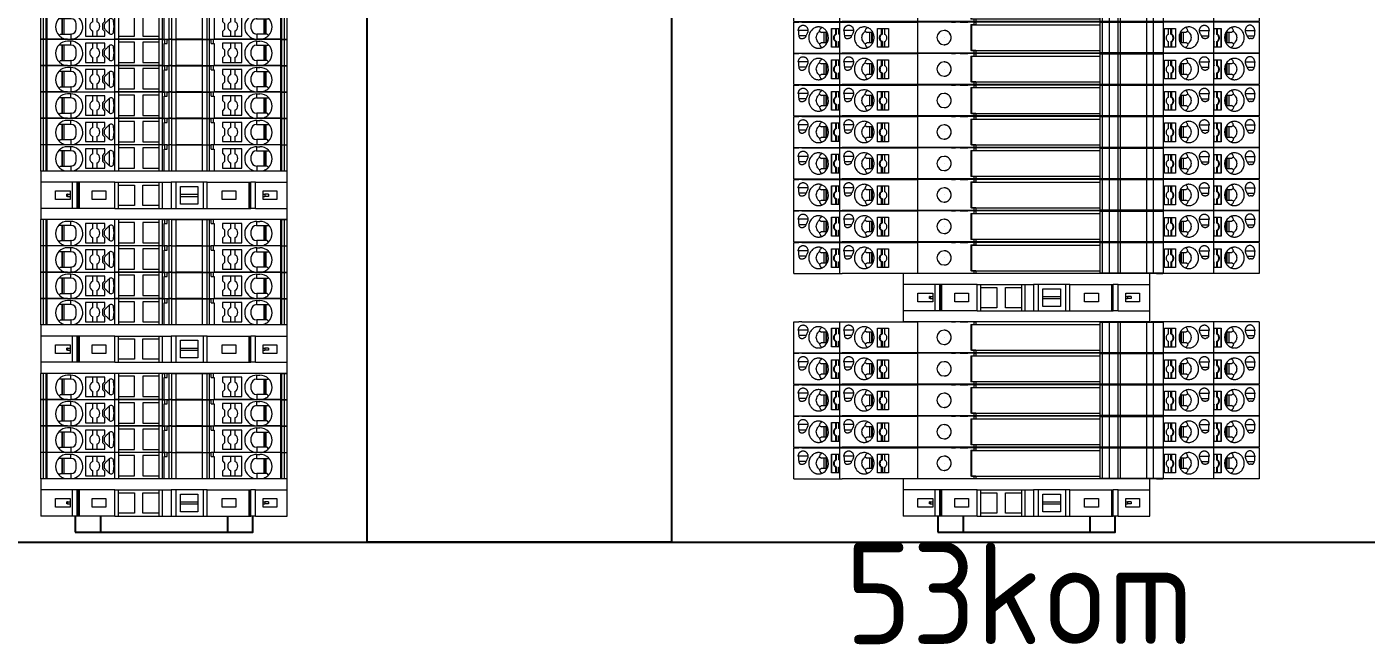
# Model space of a CAD drawing. Header units: millimetres. Extents: x 42356 to 50646, y 31507 to 39566.
# Drawn here: x 47680.5 to 47944.5, y 32198.9 to 32320.5 of the extents above; entities that cross this region are included whole.
import ezdxf
from ezdxf.enums import TextEntityAlignment as Align

# ---------------------------------------------------------------- set-up
doc = ezdxf.new("R2010")
doc.units = ezdxf.units.MM
doc.set_wipeout_variables(frame=1)
doc.layers.add('! NO PLOT !', color=7, linetype='Continuous', true_color=0xff75dd, plot=False)
doc.layers.add('000-PI-Oprema', color=30, linetype='Continuous', lineweight=5)
doc.layers.add('SI-ORMAR-Oprema', color=30, linetype='Continuous', lineweight=5)
doc.layers.add('002-PI-Kabelska kanalica', color=150, linetype='Continuous')
doc.layers.add('004-PI-DIN Šina', color=3, linetype='Continuous')
doc.styles.add('PI0', font='isocpeur.ttf', dxfattribs={"width": 0.9})

# ---------------------------------------------------------------- blocks, each defined once
blk = doc.blocks.new('*U104')
at = {"layer": '002-PI-Kabelska kanalica'}
blk.add_line((-20, -100), (-20, 606), dxfattribs=at)
blk = doc.blocks.new('*U134')
at = {"layer": '004-PI-DIN Šina'}
blk.add_lwpolyline([(650, -17.5), (650, 17.5), (0, 17.5), (0, -17.5)], close=True, dxfattribs=at)
for points in [[(0, 12.5), (650, 12.5)], [(0, -12.5), (650, -12.5)]]:
    blk.add_lwpolyline(points, dxfattribs=at)
blk = doc.blocks.new('*U133')
at = {"layer": '002-PI-Kabelska kanalica'}
for p, q in [((-20, 552), (40, 552)), ((-20, -100), (-20, 552)), ((40, -100), (40, 552))]:
    blk.add_line(p, q, dxfattribs=at)
blk = doc.blocks.new('*U105')
blk.add_wipeout([(-24.3, 2.2), (24.3, 2.2), (24.3, -7.35), (-24.3, -7.35)])
at = {"layer": 'SI-ORMAR-Oprema'}
for p, q in [((-24.3, 2.2), (-24.3, -7.35)), ((24.3, 2.2), (-24.3, 2.2)), ((-18.03, 0), (-24.3, 0)), ((24.3, -7.35), (24.3, 2.2)), ((-21.4, -3.42), (-21.4, -1.72)), ((-21.4, -1.72), (-18.5, -1.72)), ((-19.01, -2.38), (-19.15, -2.38)), ((-19.15, -2.78), (-19.15, -2.38)), ((-19.01, -2.38), (-19.01, -2.78)), ((-19.01, -2.38), (-18.5, -2.38)), ((-18.5, -1.72), (-18.5, -2.38)), ((-18.5, -2.38), (-18.5, -2.78)), ((-18.03, -5.15), (-18.03, 0)), ((-17.1, 0), (-18.03, 0)), ((-17.1, -5.15), (-17.1, 0)), ((-17, 0), (-17.1, 0)), ((-17, 0), (-17, -5.15)), ((-16.74, 0), (-17, 0)), ((-16.74, 0), (-16.74, -5.15)), ((-9.72, 0), (-16.74, 0)), ((-14.15, -1.72), (-11.45, -1.72)), ((-14.15, -3.42), (-14.15, -1.72)), ((-11.45, -1.72), (-11.45, -3.42)), ((-9.72, 0), (-9, 0)), ((-9.72, -5.15), (-9.72, 0)), ((-9, -0.57), (-9, 0)), ((-9, 0), (-1, 0)), ((-9, -4.57), (-9, -0.57)), ((-9, -0.57), (-5.85, -0.57)), ((-5.85, -0.57), (-5.85, -4.57)), ((-4.15, -0.57), (-1, -0.57)), ((-4.15, -4.57), (-4.15, -0.57)), ((-1, 0), (-1, -0.57)), ((-1, 0), (-0.28, 0)), ((-1, -0.57), (-1, -4.57)), ((-0.28, 0), (1.39, 0)), ((-0.28, -5.15), (-0.28, 0)), ((2.32, 0), (1.39, 0)), ((1.39, 0), (1.39, -5.15)), ((7.69, 0), (2.32, 0)), ((2.32, 0), (2.32, -5.15)), ((3.22, -0.82), (6.67, -0.82)), ((3.22, -2.38), (3.22, -0.82)), ((3.22, -2.38), (6.67, -2.38)), ((3.22, -2.78), (3.22, -2.38)), ((6.67, -0.82), (6.67, -2.38)), ((6.67, -2.38), (6.67, -2.78)), ((7.69, 0), (7.69, -5.15)), ((8.51, 0), (7.69, 0)), ((8.51, -5.15), (8.51, 0)), ((8.51, 0), (16.74, 0)), ((11.45, -1.72), (14.15, -1.72)), ((11.45, -3.42), (11.45, -1.72)), ((14.15, -1.72), (14.15, -3.42)), ((16.74, 0), (16.74, -5.15)), ((16.74, 0), (17, 0)), ((17, -5.15), (17, 0)), ((17, 0), (17.1, 0)), ((18.03, 0), (17.1, 0)), ((17.1, -5.15), (17.1, 0)), ((18.03, 0), (24.3, 0)), ((18.03, -5.15), (18.03, 0)), ((19.55, -2.38), (19.55, -1.72)), ((19.55, -1.72), (22.25, -1.72)), ((19.55, -2.78), (19.55, -2.38)), ((19.55, -2.38), (19.89, -2.38)), ((19.89, -2.38), (19.89, -2.78)), ((20.59, -2.38), (19.89, -2.38)), ((20.59, -2.38), (20.59, -2.78)), ((22.25, -1.72), (22.25, -3.42)), ((-18.03, -5.15), (-24.3, -5.15)), ((-18.5, -3.42), (-21.4, -3.42)), ((-19.01, -2.78), (-19.15, -2.78)), ((-19.01, -2.78), (-18.5, -2.78)), ((-18.5, -2.78), (-18.5, -3.42)), ((-17.1, -5.15), (-18.03, -5.15)), ((-17, -5.15), (-17.1, -5.15)), ((-16.74, -5.15), (-17, -5.15)), ((-9.72, -5.15), (-16.74, -5.15)), ((-11.45, -3.42), (-14.15, -3.42)), ((-9.72, -5.15), (-9, -5.15)), ((-5.85, -4.57), (-9, -4.57)), ((-9, -5.15), (-9, -4.57)), ((-9, -5.15), (-1, -5.15)), ((-1, -4.57), (-4.15, -4.57)), ((-1, -4.57), (-1, -5.15)), ((-1, -5.15), (-0.28, -5.15)), ((-0.28, -5.15), (1.39, -5.15)), ((1.39, -5.15), (2.32, -5.15)), ((2.32, -5.15), (7.69, -5.15)), ((3.22, -2.78), (6.67, -2.78)), ((3.22, -4.32), (3.22, -2.78)), ((6.67, -4.32), (3.22, -4.32)), ((6.67, -2.78), (6.67, -4.32)), ((7.69, -5.15), (8.51, -5.15)), ((8.51, -5.15), (16.74, -5.15)), ((14.15, -3.42), (11.45, -3.42)), ((16.74, -5.15), (17, -5.15)), ((17, -5.15), (17.1, -5.15)), ((18.03, -5.15), (17.1, -5.15)), ((18.03, -5.15), (24.3, -5.15)), ((19.55, -2.78), (19.89, -2.78)), ((19.55, -3.42), (19.55, -2.78)), ((22.25, -3.42), (19.55, -3.42)), ((20.59, -2.78), (19.89, -2.78)), ((24.3, -7.35), (-24.3, -7.35))]:
    blk.add_line(p, q, dxfattribs=at)
blk = doc.blocks.new('*U107')
blk.add_wipeout([(-24.3, 0), (24.3, 0), (24.3, -7.35), (-24.3, -7.35)])
at = {"layer": 'SI-ORMAR-Oprema'}
for p, q in [((24.3, 0), (-24.3, 0)), ((24.3, -7.35), (24.3, 0)), ((-24.3, 0), (-24.3, -7.35)), ((-18.03, -2.2), (-24.3, -2.2)), ((-18.03, -7.35), (-18.03, -2.2)), ((-17.1, -2.2), (-18.03, -2.2)), ((-17.1, -7.35), (-17.1, -2.2)), ((-17, -2.2), (-17.1, -2.2)), ((-17, -2.2), (-17, -7.35)), ((-16.74, -2.2), (-17, -2.2)), ((-16.74, -2.2), (-16.74, -7.35)), ((-9.72, -2.2), (-16.74, -2.2)), ((-9.72, -2.2), (-9, -2.2)), ((-9.72, -7.35), (-9.72, -2.2)), ((-9, -2.77), (-9, -2.2)), ((-9, -2.2), (-1, -2.2)), ((-1, -2.2), (-1, -2.77)), ((-1, -2.2), (-0.28, -2.2)), ((-0.28, -2.2), (1.39, -2.2)), ((-0.28, -7.35), (-0.28, -2.2)), ((2.32, -2.2), (1.39, -2.2)), ((1.39, -2.2), (1.39, -7.35)), ((7.69, -2.2), (2.32, -2.2)), ((2.32, -2.2), (2.32, -7.35)), ((7.69, -2.2), (7.69, -7.35)), ((8.51, -2.2), (7.69, -2.2)), ((8.51, -7.35), (8.51, -2.2)), ((8.51, -2.2), (16.74, -2.2)), ((16.74, -2.2), (16.74, -7.35)), ((16.74, -2.2), (17, -2.2)), ((17, -7.35), (17, -2.2)), ((17, -2.2), (17.1, -2.2)), ((18.03, -2.2), (17.1, -2.2)), ((17.1, -7.35), (17.1, -2.2)), ((18.03, -2.2), (24.3, -2.2)), ((18.03, -7.35), (18.03, -2.2)), ((-21.4, -5.62), (-21.4, -3.92)), ((-21.4, -3.92), (-18.5, -3.92)), ((-19.01, -4.58), (-19.15, -4.58)), ((-19.15, -4.98), (-19.15, -4.58)), ((-19.01, -4.98), (-19.15, -4.98)), ((-19.01, -4.58), (-19.01, -4.98)), ((-19.01, -4.58), (-18.5, -4.58)), ((-19.01, -4.98), (-18.5, -4.98)), ((-18.5, -3.92), (-18.5, -4.58)), ((-18.5, -4.58), (-18.5, -4.98)), ((-18.5, -4.98), (-18.5, -5.62)), ((-14.15, -3.92), (-11.45, -3.92)), ((-14.15, -5.62), (-14.15, -3.92)), ((-11.45, -3.92), (-11.45, -5.62)), ((-9, -6.77), (-9, -2.77)), ((-9, -2.77), (-5.85, -2.77)), ((-5.85, -2.77), (-5.85, -6.77)), ((-4.15, -2.77), (-1, -2.77)), ((-4.15, -6.77), (-4.15, -2.77)), ((-1, -2.77), (-1, -6.77)), ((3.22, -3.02), (6.67, -3.02)), ((3.22, -4.58), (3.22, -3.02)), ((3.22, -4.58), (6.67, -4.58)), ((3.22, -4.98), (3.22, -4.58)), ((3.22, -4.98), (6.67, -4.98)), ((3.22, -6.52), (3.22, -4.98)), ((6.67, -3.02), (6.67, -4.58)), ((6.67, -4.58), (6.67, -4.98)), ((6.67, -4.98), (6.67, -6.52)), ((11.45, -3.92), (14.15, -3.92)), ((11.45, -5.62), (11.45, -3.92)), ((14.15, -3.92), (14.15, -5.62)), ((19.55, -4.58), (19.55, -3.92)), ((19.55, -3.92), (22.25, -3.92)), ((19.55, -4.98), (19.55, -4.58)), ((19.55, -4.58), (19.89, -4.58)), ((19.55, -4.98), (19.89, -4.98)), ((19.55, -5.62), (19.55, -4.98)), ((19.89, -4.58), (19.89, -4.98)), ((20.59, -4.58), (19.89, -4.58)), ((20.59, -4.98), (19.89, -4.98)), ((20.59, -4.58), (20.59, -4.98)), ((22.25, -3.92), (22.25, -5.62)), ((-18.03, -7.35), (-24.3, -7.35)), ((-18.5, -5.62), (-21.4, -5.62)), ((-17.1, -7.35), (-18.03, -7.35)), ((-17, -7.35), (-17.1, -7.35)), ((-16.74, -7.35), (-17, -7.35)), ((-9.72, -7.35), (-16.74, -7.35)), ((-11.45, -5.62), (-14.15, -5.62)), ((-9.72, -7.35), (-9, -7.35)), ((-5.85, -6.77), (-9, -6.77)), ((-9, -7.35), (-9, -6.77)), ((-9, -7.35), (-1, -7.35)), ((-1, -6.77), (-4.15, -6.77)), ((-1, -6.77), (-1, -7.35)), ((-1, -7.35), (-0.28, -7.35)), ((-0.28, -7.35), (1.39, -7.35)), ((1.39, -7.35), (2.32, -7.35)), ((2.32, -7.35), (7.69, -7.35)), ((6.67, -6.52), (3.22, -6.52)), ((7.69, -7.35), (8.51, -7.35)), ((8.51, -7.35), (16.74, -7.35)), ((14.15, -5.62), (11.45, -5.62)), ((16.74, -7.35), (17, -7.35)), ((17, -7.35), (17.1, -7.35)), ((18.03, -7.35), (17.1, -7.35)), ((18.03, -7.35), (24.3, -7.35)), ((22.25, -5.62), (19.55, -5.62))]:
    blk.add_line(p, q, dxfattribs=at)
blk = doc.blocks.new('*U115')
blk.add_wipeout([(47227.3, 37326.63), (47227.3, 37321.48), (47275.9, 37321.48), (47275.9, 37326.63)])
at = {"layer": '000-PI-Oprema'}
for p, q in [((47227.3, 37321.48), (47227.3, 37326.63)), ((47227.85, 37326.63), (47227.3, 37326.63)), ((47228.39, 37326.63), (47227.85, 37326.63)), ((47227.85, 37321.48), (47227.85, 37326.63)), ((47228.39, 37321.48), (47228.39, 37326.63)), ((47228.56, 37326.63), (47228.39, 37326.63)), ((47228.56, 37321.48), (47228.56, 37326.63)), ((47241.88, 37326.63), (47228.56, 37326.63)), ((47231, 37325.48), (47230.9, 37325.58)), ((47231.45, 37325.48), (47231, 37325.48)), ((47231.45, 37325.48), (47231.45, 37322.48)), ((47231.6, 37325.48), (47231.45, 37325.48)), ((47231.6, 37322.48), (47231.6, 37325.48)), ((47231.85, 37325.48), (47231.6, 37325.48)), ((47231.85, 37325.48), (47231.85, 37322.48)), ((47233.2, 37325.48), (47231.85, 37325.48)), ((47233.2, 37326.28), (47232.6, 37326.28)), ((47233.2, 37325.48), (47233.2, 37326.28)), ((47233.3, 37325.48), (47233.2, 37325.48)), ((47237.55, 37325.88), (47236.15, 37325.88)), ((47236.15, 37325.88), (47236.15, 37322.08)), ((47238.35, 37325.88), (47237.55, 37325.88)), ((47237.55, 37324.9), (47237.55, 37325.88)), ((47239.95, 37325.88), (47238.35, 37325.88)), ((47238.35, 37325.88), (47238.35, 37324.9)), ((47239.55, 37324.58), (47239.95, 37324.98)), ((47239.55, 37323.38), (47239.55, 37324.58)), ((47239.95, 37324.98), (47239.95, 37325.88)), ((47240.78, 37325.37), (47240.78, 37322.6)), ((47241.88, 37321.48), (47241.88, 37326.63)), ((47242.6, 37326.63), (47241.88, 37326.63)), ((47242.6, 37326.63), (47242.6, 37326.06)), ((47250.6, 37326.63), (47242.6, 37326.63)), ((47242.6, 37326.06), (47242.6, 37322.06)), ((47245.75, 37326.06), (47242.6, 37326.06)), ((47245.75, 37322.06), (47245.75, 37326.06)), ((47247.45, 37326.06), (47247.45, 37322.06)), ((47250.6, 37326.06), (47247.45, 37326.06)), ((47250.6, 37326.63), (47250.6, 37326.06)), ((47251.32, 37326.63), (47250.6, 37326.63)), ((47250.6, 37326.06), (47250.6, 37322.06)), ((47251.32, 37326.63), (47251.75, 37326.63)), ((47251.32, 37321.48), (47251.32, 37326.63)), ((47251.65, 37321.48), (47251.65, 37325.83)), ((47251.65, 37325.83), (47251.75, 37325.83)), ((47251.75, 37325.83), (47251.75, 37326.63)), ((47252.21, 37326.63), (47251.75, 37326.63)), ((47251.75, 37325.83), (47252.21, 37325.83)), ((47252.21, 37326.63), (47252.56, 37326.63)), ((47252.21, 37325.83), (47252.21, 37326.63)), ((47253.07, 37326.63), (47252.56, 37326.63)), ((47252.56, 37326.63), (47252.56, 37321.48)), ((47253.07, 37326.63), (47253.07, 37321.48)), ((47253.07, 37326.63), (47253.98, 37326.63)), ((47253.98, 37321.48), (47253.98, 37326.63)), ((47253.98, 37326.63), (47259.12, 37326.63)), ((47259.12, 37326.63), (47259.12, 37321.48)), ((47259.12, 37326.63), (47260.03, 37326.63)), ((47260.03, 37326.63), (47260.03, 37321.48)), ((47260.03, 37326.63), (47260.54, 37326.63)), ((47260.54, 37321.48), (47260.54, 37326.63)), ((47260.54, 37326.63), (47260.89, 37326.63)), ((47260.89, 37325.83), (47260.89, 37326.63)), ((47261.35, 37326.63), (47260.89, 37326.63)), ((47260.89, 37325.83), (47261.35, 37325.83)), ((47261.35, 37325.83), (47261.35, 37326.63)), ((47274.65, 37326.63), (47261.35, 37326.63)), ((47261.35, 37325.83), (47261.45, 37325.83)), ((47261.45, 37325.83), (47261.45, 37321.48)), ((47264.75, 37325.88), (47263.15, 37325.88)), ((47263.15, 37325.88), (47263.15, 37324.98)), ((47263.15, 37324.98), (47263.55, 37324.58)), ((47263.55, 37324.58), (47263.55, 37323.38)), ((47264.75, 37324.9), (47264.75, 37325.88)), ((47265.55, 37325.88), (47264.75, 37325.88)), ((47265.55, 37325.88), (47265.55, 37324.9)), ((47266.95, 37325.88), (47265.55, 37325.88)), ((47266.95, 37322.08), (47266.95, 37325.88)), ((47268.8, 37323.48), (47268.8, 37324.48)), ((47269.8, 37325.48), (47269.9, 37325.48)), ((47269.9, 37326.28), (47270.5, 37326.28)), ((47269.9, 37325.48), (47269.9, 37326.28)), ((47269.9, 37325.48), (47271.25, 37325.48)), ((47271.25, 37325.48), (47271.25, 37322.48)), ((47271.25, 37325.48), (47271.5, 37325.48)), ((47271.5, 37322.48), (47271.5, 37325.48)), ((47271.5, 37325.48), (47271.65, 37325.48)), ((47271.65, 37325.48), (47271.65, 37322.48)), ((47271.65, 37325.48), (47272.1, 37325.48)), ((47272.1, 37325.48), (47272.2, 37325.58)), ((47274.65, 37321.48), (47274.65, 37326.63)), ((47274.65, 37326.63), (47274.82, 37326.63)), ((47274.82, 37321.48), (47274.82, 37326.63)), ((47274.82, 37326.63), (47275.35, 37326.63)), ((47275.35, 37321.48), (47275.35, 37326.63)), ((47275.35, 37326.63), (47275.9, 37326.63)), ((47275.9, 37321.48), (47275.9, 37326.63)), ((47230.9, 37322.19), (47231.2, 37322.48)), ((47231.2, 37322.48), (47231.45, 37322.48)), ((47231.45, 37322.48), (47231.6, 37322.48)), ((47231.6, 37322.48), (47231.85, 37322.48)), ((47231.6, 37321.7), (47231.6, 37321.48)), ((47231.85, 37322.48), (47233.2, 37322.48)), ((47233.3, 37322.48), (47233.2, 37322.48)), ((47233.2, 37322.48), (47233.2, 37321.48)), ((47234.2, 37321.48), (47234.2, 37321.7)), ((47236.15, 37322.08), (47237.55, 37322.08)), ((47237.55, 37322.08), (47237.55, 37323.07)), ((47237.55, 37322.08), (47238.35, 37322.08)), ((47238.35, 37323.07), (47238.35, 37322.08)), ((47238.35, 37322.08), (47239.95, 37322.08)), ((47239.95, 37322.98), (47239.55, 37323.38)), ((47239.95, 37322.08), (47239.95, 37322.98)), ((47242.6, 37322.06), (47245.75, 37322.06)), ((47242.6, 37322.06), (47242.6, 37321.48)), ((47247.45, 37322.06), (47250.6, 37322.06)), ((47250.6, 37322.06), (47250.6, 37321.48)), ((47263.55, 37323.38), (47263.15, 37322.98)), ((47263.15, 37322.98), (47263.15, 37322.08)), ((47263.15, 37322.08), (47264.75, 37322.08)), ((47264.75, 37322.08), (47264.75, 37323.07)), ((47264.75, 37322.08), (47265.55, 37322.08)), ((47265.55, 37323.07), (47265.55, 37322.08)), ((47265.55, 37322.08), (47266.95, 37322.08)), ((47268.9, 37321.48), (47268.9, 37321.7)), ((47269.8, 37322.48), (47269.9, 37322.48)), ((47271.25, 37322.48), (47269.9, 37322.48)), ((47269.9, 37322.48), (47269.9, 37321.48)), ((47271.5, 37322.48), (47271.25, 37322.48)), ((47271.65, 37322.48), (47271.5, 37322.48)), ((47271.5, 37321.7), (47271.5, 37321.48)), ((47271.9, 37322.48), (47271.65, 37322.48)), ((47272.2, 37322.19), (47271.9, 37322.48)), ((47227.85, 37321.48), (47227.3, 37321.48)), ((47228.39, 37321.48), (47227.85, 37321.48)), ((47228.56, 37321.48), (47228.39, 37321.48)), ((47231.6, 37321.48), (47228.56, 37321.48)), ((47232.6, 37321.48), (47231.6, 37321.48)), ((47232.6, 37321.48), (47233.2, 37321.48)), ((47234.2, 37321.48), (47233.2, 37321.48)), ((47234.2, 37321.48), (47241.88, 37321.48)), ((47242.6, 37321.48), (47241.88, 37321.48)), ((47250.6, 37321.48), (47242.6, 37321.48)), ((47251.32, 37321.48), (47250.6, 37321.48)), ((47251.32, 37321.48), (47251.65, 37321.48)), ((47251.65, 37321.48), (47252.56, 37321.48)), ((47253.07, 37321.48), (47252.56, 37321.48)), ((47253.07, 37321.48), (47253.98, 37321.48)), ((47259.12, 37321.48), (47253.98, 37321.48)), ((47259.12, 37321.48), (47260.03, 37321.48)), ((47260.03, 37321.48), (47260.54, 37321.48)), ((47260.54, 37321.48), (47261.45, 37321.48)), ((47268.9, 37321.48), (47261.45, 37321.48)), ((47268.9, 37321.48), (47269.9, 37321.48)), ((47270.5, 37321.48), (47269.9, 37321.48)), ((47271.5, 37321.48), (47270.5, 37321.48)), ((47274.65, 37321.48), (47271.5, 37321.48)), ((47274.65, 37321.48), (47274.82, 37321.48)), ((47274.82, 37321.48), (47275.35, 37321.48)), ((47275.35, 37321.48), (47275.9, 37321.48))]:
    blk.add_line(p, q, dxfattribs=at)
for centre, radius, start, end in [((47232.6, 37323.88), 2.4, 135, 225), ((47232.6, 37323.88), 2.4, 90, 135), ((47233.2, 37323.88), 2.4, 294.6243, 90), ((47233.3, 37324.48), 1, 0, 90), ((47237.95, 37323.98), 1, 113.5782, 246.4218), ((47237.95, 37323.98), 1, 293.5782, 66.4218), ((47241.15, 37325.03), 0.5, 5.4406, 134.9997), ((47265.15, 37323.98), 1, 113.5782, 246.4218), ((47265.15, 37323.98), 1, 293.5782, 66.4218), ((47269.9, 37323.88), 2.4, 90, 245.3757), ((47269.8, 37324.48), 1, 90, 180), ((47270.5, 37323.88), 2.4, 45, 90), ((47270.5, 37323.88), 2.4, 315, 45), ((47232.6, 37323.88), 2.4, 225, 245.3757), ((47232.6, 37323.88), 2.4, 245.3757, 270), ((47233.2, 37323.88), 2.4, 270, 294.6243), ((47233.3, 37323.48), 1, 270, 360), ((47241.15, 37322.93), 0.5, 225, 354.5597), ((47269.8, 37323.48), 1, 180, 270), ((47269.9, 37323.88), 2.4, 245.3757, 270), ((47270.5, 37323.88), 2.4, 270, 294.6243), ((47270.5, 37323.88), 2.4, 294.6243, 315)]:
    blk.add_arc(centre, radius, start, end, dxfattribs=at)
for points in [[(47234.3, 37323.48), (47234.3, 37323.61), (47234.3, 37323.74), (47234.3, 37323.87), (47234.3, 37324.01), (47234.3, 37324.14), (47234.3, 37324.26), (47234.3, 37324.38), (47234.3, 37324.48)], [(47240.78, 37325.37), (47240.55, 37325.14), (47240.32, 37324.91), (47240.09, 37324.68), (47239.85, 37324.44)], [(47239.85, 37323.53), (47239.85, 37323.76), (47239.85, 37323.98), (47239.85, 37324.21), (47239.85, 37324.44)], [(47240.8, 37325.39), (47240.79, 37325.38), (47240.78, 37325.37)], [(47241.75, 37323.98), (47241.73, 37324.26), (47241.7, 37324.53), (47241.67, 37324.81), (47241.65, 37325.08)], [(47240.78, 37322.6), (47240.55, 37322.83), (47240.32, 37323.05), (47240.09, 37323.29), (47239.85, 37323.53)], [(47240.8, 37322.58), (47240.79, 37322.59), (47240.78, 37322.6)], [(47241.65, 37322.89), (47241.67, 37323.16), (47241.7, 37323.44), (47241.73, 37323.71), (47241.75, 37323.98)]]:
    blk.add_spline(points, degree=3, dxfattribs=at)
blk = doc.blocks.new('*U187')
at = {"layer": '000-PI-Oprema'}
blk.add_blockref('*U115', (-47251.6, -37324.06), dxfattribs=at)
blk = doc.blocks.new('*U188')
at = {"layer": '000-PI-Oprema', "color": 0, "linetype": 'ByBlock', "lineweight": -2, "transparency": 16777216}
blk.add_blockref('*U187', (0, 0), dxfattribs=at)
blk.add_blockref('*U187', (0, -5.2), dxfattribs=at)
blk.add_blockref('*U187', (0, -10.4), dxfattribs=at)
blk.add_blockref('*U187', (0, -15.6), dxfattribs=at)
blk.add_blockref('*U187', (0, -20.8), dxfattribs=at)
blk.add_blockref('*U187', (0, -26), dxfattribs=at)
blk = doc.blocks.new('*U189')
at = {"layer": '000-PI-Oprema'}
blk.add_blockref('*U115', (-47251.6, -37324.06), dxfattribs=at)
blk = doc.blocks.new('*U190')
at = {"layer": '000-PI-Oprema', "color": 0, "linetype": 'ByBlock', "lineweight": -2, "transparency": 16777216}
blk.add_blockref('*U189', (0, 0), dxfattribs=at)
blk.add_blockref('*U189', (0, -5.2), dxfattribs=at)
blk.add_blockref('*U189', (0, -10.4), dxfattribs=at)
blk.add_blockref('*U189', (0, -15.6), dxfattribs=at)
blk = doc.blocks.new('*U191')
at = {"layer": '000-PI-Oprema'}
blk.add_blockref('*U115', (-47251.6, -37324.06), dxfattribs=at)
blk = doc.blocks.new('*U192')
at = {"layer": '000-PI-Oprema', "color": 0, "linetype": 'ByBlock', "lineweight": -2, "transparency": 16777216}
blk.add_blockref('*U191', (0, 0), dxfattribs=at)
blk.add_blockref('*U191', (0, -5.2), dxfattribs=at)
blk.add_blockref('*U191', (0, -10.4), dxfattribs=at)
blk.add_blockref('*U191', (0, -15.6), dxfattribs=at)
blk = doc.blocks.new('*U121')
blk.add_wipeout([(48484.51, 37626.78), (48576.22, 37626.78), (48576.22, 37620.68), (48484.51, 37620.68)]).dxf.layer = '000-PI-Oprema'
at = {"layer": '000-PI-Oprema'}
for p, q in [((48484.51, 37620.68), (48484.51, 37626.78)), ((48484.51, 37626.78), (48484.97, 37626.78)), ((48484.97, 37626.78), (48485.49, 37626.78)), ((48486.08, 37626.78), (48485.49, 37626.78)), ((48486.08, 37626.78), (48488.95, 37626.78)), ((48488.95, 37626.78), (48493.51, 37626.78)), ((48491.94, 37621.83), (48491.94, 37625.53)), ((48491.94, 37625.53), (48491.96, 37625.53)), ((48491.96, 37621.83), (48491.96, 37625.53)), ((48491.96, 37625.53), (48492.77, 37625.53)), ((48492.77, 37624.42), (48492.77, 37625.53)), ((48492.77, 37625.53), (48492.9, 37625.53)), ((48492.9, 37624.42), (48492.9, 37625.53)), ((48492.9, 37625.53), (48493.33, 37625.53)), ((48493.33, 37625.53), (48493.51, 37625.53)), ((48493.33, 37625.53), (48493.33, 37624.42)), ((48493.51, 37626.78), (48493.51, 37620.68)), ((48493.51, 37626.78), (48508.89, 37626.78)), ((48500.97, 37625.52), (48501.01, 37625.52)), ((48501.01, 37621.82), (48501.01, 37625.52)), ((48501.01, 37625.52), (48501.81, 37625.52)), ((48501.81, 37624.41), (48501.81, 37625.52)), ((48501.81, 37625.52), (48501.95, 37625.52)), ((48501.95, 37624.41), (48501.95, 37625.52)), ((48501.95, 37625.52), (48502.37, 37625.52)), ((48502.37, 37625.52), (48503.19, 37625.52)), ((48502.37, 37625.52), (48502.37, 37624.41)), ((48508.89, 37626.78), (48508.89, 37620.68)), ((48515.58, 37626.78), (48508.89, 37626.78)), ((48515.58, 37626.78), (48516.38, 37626.78)), ((48517.29, 37626.78), (48516.38, 37626.78)), ((48517.29, 37626.78), (48518.79, 37626.78)), ((48518.83, 37626.78), (48518.79, 37626.78)), ((48520.03, 37626.78), (48518.83, 37626.78)), ((48519.39, 37626.28), (48519.39, 37621.18)), ((48519.39, 37626.28), (48520.03, 37626.28)), ((48519.54, 37626.2), (48519.54, 37621.2)), ((48544.89, 37626.2), (48519.54, 37626.2)), ((48520.03, 37626.78), (48520.39, 37626.78)), ((48520.03, 37626.28), (48520.39, 37626.28)), ((48546.69, 37626.78), (48520.39, 37626.78)), ((48520.39, 37626.78), (48520.39, 37626.28)), ((48544.89, 37620.7), (48544.89, 37626.75)), ((48544.89, 37626.75), (48545.37, 37626.75)), ((48545.37, 37620.7), (48545.37, 37626.75)), ((48545.37, 37626.75), (48546.69, 37626.75)), ((48546.69, 37626.75), (48546.69, 37626.78)), ((48546.69, 37626.78), (48548.73, 37626.78)), ((48546.69, 37626.75), (48546.74, 37626.75)), ((48546.74, 37620.7), (48546.74, 37626.75)), ((48546.74, 37626.75), (48548.44, 37626.75)), ((48548.44, 37620.7), (48548.44, 37626.75)), ((48548.44, 37626.75), (48548.73, 37626.75)), ((48548.73, 37626.78), (48554.95, 37626.78)), ((48548.73, 37626.75), (48548.73, 37626.78)), ((48548.73, 37626.75), (48548.91, 37626.75)), ((48548.91, 37620.7), (48548.91, 37626.75)), ((48548.91, 37626.75), (48554.06, 37626.75)), ((48554.06, 37620.7), (48554.06, 37626.75)), ((48554.06, 37626.75), (48554.95, 37626.75)), ((48555.98, 37626.78), (48554.95, 37626.78)), ((48554.95, 37626.78), (48554.95, 37626.75)), ((48554.95, 37626.75), (48555.4, 37626.75)), ((48555.4, 37620.7), (48555.4, 37626.75)), ((48555.4, 37626.75), (48555.98, 37626.75)), ((48557.25, 37626.78), (48555.98, 37626.78)), ((48555.98, 37626.78), (48555.98, 37626.75)), ((48555.98, 37626.75), (48557.25, 37626.75)), ((48565.73, 37626.78), (48557.25, 37626.78)), ((48557.25, 37626.78), (48557.25, 37626.75)), ((48557.25, 37626.75), (48557.34, 37626.75)), ((48557.34, 37620.7), (48557.34, 37626.75)), ((48557.54, 37625.51), (48558.36, 37625.51)), ((48558.36, 37624.4), (48558.36, 37625.51)), ((48558.36, 37625.51), (48558.78, 37625.51)), ((48558.78, 37624.4), (48558.78, 37625.51)), ((48558.78, 37625.51), (48558.92, 37625.51)), ((48558.92, 37625.51), (48558.92, 37624.4)), ((48558.92, 37625.51), (48559.72, 37625.51)), ((48559.72, 37625.51), (48559.72, 37621.81)), ((48559.72, 37625.51), (48559.76, 37625.51)), ((48567.23, 37626.78), (48565.73, 37626.78)), ((48567.23, 37626.78), (48567.23, 37620.68)), ((48576.22, 37626.78), (48567.23, 37626.78)), ((48567.23, 37625.52), (48567.36, 37625.52)), ((48567.36, 37624.41), (48567.36, 37625.52)), ((48567.36, 37625.52), (48567.79, 37625.52)), ((48567.79, 37625.52), (48567.79, 37624.41)), ((48567.79, 37625.52), (48567.92, 37625.52)), ((48567.92, 37625.52), (48567.92, 37624.41)), ((48567.92, 37625.52), (48568.73, 37625.52)), ((48568.73, 37625.52), (48568.74, 37625.52)), ((48568.73, 37625.52), (48568.73, 37621.82)), ((48576.22, 37626.78), (48576.22, 37620.68)), ((48487.27, 37625.13), (48485.38, 37625.13)), ((48486.9, 37624.07), (48485.47, 37624.07)), ((48489.57, 37624.98), (48489.97, 37624.73)), ((48489.57, 37622.47), (48489.97, 37622.73)), ((48490.48, 37624.73), (48489.97, 37624.73)), ((48489.97, 37622.73), (48490.48, 37622.73)), ((48490.9, 37624.73), (48490.48, 37624.73)), ((48490.48, 37622.73), (48490.48, 37624.73)), ((48490.48, 37622.73), (48490.9, 37622.73)), ((48490.9, 37622.73), (48490.9, 37624.73)), ((48491.01, 37624.73), (48490.9, 37624.73)), ((48490.9, 37622.73), (48491.01, 37622.73)), ((48491.08, 37624.73), (48491.01, 37624.73)), ((48491.01, 37622.73), (48491.01, 37624.73)), ((48491.01, 37622.73), (48491.08, 37622.73)), ((48492.9, 37624.42), (48492.77, 37624.42)), ((48492.77, 37621.83), (48492.77, 37622.94)), ((48492.9, 37622.94), (48492.77, 37622.94)), ((48492.9, 37622.94), (48492.9, 37621.83)), ((48493.33, 37622.94), (48493.33, 37621.83)), ((48496.27, 37625.13), (48494.38, 37625.13)), ((48495.9, 37624.07), (48494.47, 37624.07)), ((48498.57, 37624.98), (48498.96, 37624.73)), ((48498.57, 37622.47), (48498.96, 37622.73)), ((48499.48, 37624.73), (48498.96, 37624.73)), ((48498.96, 37622.73), (48499.48, 37622.73)), ((48499.9, 37624.73), (48499.48, 37624.73)), ((48499.48, 37622.73), (48499.48, 37624.73)), ((48499.48, 37622.73), (48499.9, 37622.73)), ((48499.9, 37622.73), (48499.9, 37624.73)), ((48500.01, 37624.73), (48499.9, 37624.73)), ((48499.9, 37622.73), (48500.01, 37622.73)), ((48500.01, 37622.73), (48500.01, 37624.73)), ((48500.08, 37624.73), (48500.01, 37624.73)), ((48500.01, 37622.73), (48500.08, 37622.73)), ((48501.95, 37624.41), (48501.81, 37624.41)), ((48501.81, 37621.82), (48501.81, 37622.93)), ((48501.95, 37622.93), (48501.81, 37622.93)), ((48501.95, 37622.93), (48501.95, 37621.82)), ((48502.37, 37622.93), (48502.37, 37621.82)), ((48514.11, 37625.13), (48514.15, 37625.13)), ((48514.11, 37623.73), (48514.15, 37623.73)), ((48558.36, 37621.81), (48558.36, 37622.92)), ((48558.78, 37624.4), (48558.92, 37624.4)), ((48558.78, 37622.92), (48558.92, 37622.92)), ((48558.78, 37622.92), (48558.78, 37621.81)), ((48558.92, 37622.92), (48558.92, 37621.81)), ((48560.73, 37624.73), (48560.65, 37624.73)), ((48560.65, 37622.73), (48560.73, 37622.73)), ((48560.83, 37624.73), (48560.73, 37624.73)), ((48560.73, 37622.73), (48560.73, 37624.73)), ((48560.73, 37622.73), (48560.83, 37622.73)), ((48561.25, 37624.73), (48560.83, 37624.73)), ((48560.83, 37624.73), (48560.83, 37622.73)), ((48560.83, 37622.73), (48561.25, 37622.73)), ((48561.77, 37624.73), (48561.25, 37624.73)), ((48561.25, 37624.73), (48561.25, 37622.73)), ((48561.25, 37622.73), (48561.77, 37622.73)), ((48562.16, 37624.98), (48561.77, 37624.73)), ((48562.16, 37622.47), (48561.77, 37622.73)), ((48564.46, 37625.13), (48566.35, 37625.13)), ((48564.84, 37624.07), (48566.26, 37624.07)), ((48567.36, 37621.82), (48567.36, 37622.92)), ((48567.79, 37624.41), (48567.92, 37624.41)), ((48567.79, 37622.92), (48567.92, 37622.92)), ((48567.79, 37622.92), (48567.79, 37621.82)), ((48567.92, 37622.92), (48567.92, 37621.82)), ((48569.72, 37624.73), (48569.65, 37624.73)), ((48569.65, 37622.73), (48569.72, 37622.73)), ((48569.83, 37624.73), (48569.72, 37624.73)), ((48569.72, 37622.73), (48569.72, 37624.73)), ((48569.72, 37622.73), (48569.83, 37622.73)), ((48570.25, 37624.73), (48569.83, 37624.73)), ((48569.83, 37624.73), (48569.83, 37622.73)), ((48569.83, 37622.73), (48570.25, 37622.73)), ((48570.77, 37624.73), (48570.25, 37624.73)), ((48570.25, 37624.73), (48570.25, 37622.73)), ((48570.25, 37622.73), (48570.77, 37622.73)), ((48571.16, 37624.98), (48570.77, 37624.73)), ((48571.16, 37622.47), (48570.77, 37622.73)), ((48573.46, 37625.13), (48575.35, 37625.13)), ((48573.83, 37624.07), (48575.26, 37624.07)), ((48484.51, 37620.68), (48484.98, 37620.68)), ((48484.98, 37620.68), (48493.51, 37620.68)), ((48491.96, 37621.83), (48491.94, 37621.83)), ((48492.77, 37621.83), (48491.96, 37621.83)), ((48492.9, 37621.83), (48492.77, 37621.83)), ((48493.33, 37621.83), (48492.9, 37621.83)), ((48493.51, 37621.83), (48493.33, 37621.83)), ((48493.51, 37620.68), (48494.03, 37620.68)), ((48508.89, 37620.68), (48494.03, 37620.68)), ((48501.01, 37621.82), (48500.97, 37621.82)), ((48501.81, 37621.82), (48501.01, 37621.82)), ((48501.95, 37621.82), (48501.81, 37621.82)), ((48502.37, 37621.82), (48501.95, 37621.82)), ((48503.19, 37621.82), (48502.37, 37621.82)), ((48515.58, 37620.68), (48508.89, 37620.68)), ((48514.11, 37622.33), (48514.15, 37622.33)), ((48516.38, 37620.68), (48515.58, 37620.68)), ((48517.29, 37620.68), (48516.38, 37620.68)), ((48518.83, 37620.68), (48517.29, 37620.68)), ((48520.03, 37620.68), (48518.83, 37620.68)), ((48520.03, 37621.18), (48519.39, 37621.18)), ((48519.54, 37621.2), (48544.89, 37621.2)), ((48520.39, 37621.18), (48520.03, 37621.18)), ((48520.39, 37620.68), (48520.03, 37620.68)), ((48520.39, 37621.18), (48520.39, 37620.68)), ((48546.69, 37620.68), (48520.39, 37620.68)), ((48545.37, 37620.7), (48544.89, 37620.7)), ((48546.69, 37620.7), (48545.37, 37620.7)), ((48546.69, 37620.7), (48546.69, 37620.68)), ((48546.74, 37620.7), (48546.69, 37620.7)), ((48548.73, 37620.68), (48546.69, 37620.68)), ((48548.44, 37620.7), (48546.74, 37620.7)), ((48548.73, 37620.7), (48548.44, 37620.7)), ((48548.91, 37620.7), (48548.73, 37620.7)), ((48548.73, 37620.68), (48548.73, 37620.7)), ((48554.95, 37620.68), (48548.73, 37620.68)), ((48554.06, 37620.7), (48548.91, 37620.7)), ((48554.95, 37620.7), (48554.06, 37620.7)), ((48555.4, 37620.7), (48554.95, 37620.7)), ((48554.95, 37620.7), (48554.95, 37620.68)), ((48555.98, 37620.68), (48554.95, 37620.68)), ((48555.98, 37620.7), (48555.4, 37620.7)), ((48555.98, 37620.7), (48555.98, 37620.68)), ((48557.25, 37620.7), (48555.98, 37620.7)), ((48555.98, 37620.68), (48557.25, 37620.68)), ((48557.25, 37620.7), (48557.25, 37620.68)), ((48557.34, 37620.7), (48557.25, 37620.7)), ((48565.73, 37620.68), (48557.25, 37620.68)), ((48558.36, 37621.81), (48557.54, 37621.81)), ((48558.78, 37621.81), (48558.36, 37621.81)), ((48558.92, 37621.81), (48558.78, 37621.81)), ((48559.72, 37621.81), (48558.92, 37621.81)), ((48559.76, 37621.81), (48559.72, 37621.81)), ((48566.88, 37620.68), (48565.73, 37620.68)), ((48567.23, 37620.68), (48566.88, 37620.68)), ((48567.36, 37621.82), (48567.23, 37621.82)), ((48575.7, 37620.68), (48567.23, 37620.68)), ((48567.79, 37621.82), (48567.36, 37621.82)), ((48567.92, 37621.82), (48567.79, 37621.82)), ((48568.73, 37621.82), (48567.92, 37621.82)), ((48568.74, 37621.82), (48568.73, 37621.82)), ((48576.22, 37620.68), (48575.7, 37620.68))]:
    blk.add_line(p, q, dxfattribs=at)
blk.add_arc((48514.11, 37623.73), 1.4, 90, 270, dxfattribs=at)
for points in [[(48485.38, 37625.13), (48485.4, 37625.33), (48485.46, 37625.53), (48485.5, 37625.62), (48485.55, 37625.71), (48485.6, 37625.78), (48485.67, 37625.86), (48485.73, 37625.93), (48485.81, 37625.99), (48485.89, 37626.04), (48485.97, 37626.08), (48486.14, 37626.14), (48486.33, 37626.16)], [(48486.33, 37626.16), (48486.39, 37626.16), (48486.45, 37626.15), (48486.52, 37626.14), (48486.58, 37626.12), (48486.68, 37626.08), (48486.81, 37626.01), (48486.91, 37625.94), (48486.99, 37625.86), (48487.07, 37625.76), (48487.14, 37625.66), (48487.23, 37625.42), (48487.27, 37625.17), (48487.27, 37625.03), (48487.25, 37624.89), (48487.22, 37624.75), (48487.16, 37624.62)], [(48489.38, 37625.83), (48489.17, 37625.82), (48489, 37625.79), (48488.83, 37625.74), (48488.64, 37625.67), (48488.31, 37625.48), (48488.02, 37625.21), (48487.78, 37624.9), (48487.6, 37624.53), (48487.53, 37624.32), (48487.49, 37624.14), (48487.46, 37623.95), (48487.45, 37623.73)], [(48489.38, 37621.63), (48489.52, 37621.63), (48489.66, 37621.65), (48489.8, 37621.68), (48489.94, 37621.72), (48490.08, 37621.77), (48490.21, 37621.83), (48490.34, 37621.91), (48490.46, 37621.98), (48490.82, 37622.32), (48491.09, 37622.74), (48491.14, 37622.86), (48491.19, 37622.97), (48491.23, 37623.09), (48491.26, 37623.22), (48491.31, 37623.47), (48491.32, 37623.73), (48491.26, 37624.23), (48491.09, 37624.71), (48491.03, 37624.83), (48490.97, 37624.93), (48490.9, 37625.03), (48490.82, 37625.13), (48490.65, 37625.31), (48490.46, 37625.47), (48490.21, 37625.62), (48489.94, 37625.74), (48489.79, 37625.78), (48489.66, 37625.8), (48489.53, 37625.82), (48489.38, 37625.83)], [(48489.57, 37624.98), (48489.62, 37625.21), (48489.72, 37625.41), (48489.86, 37625.57), (48490.05, 37625.7)], [(48494.38, 37625.13), (48494.4, 37625.33), (48494.46, 37625.53), (48494.5, 37625.63), (48494.54, 37625.71), (48494.6, 37625.79), (48494.66, 37625.86), (48494.73, 37625.94), (48494.8, 37625.99), (48494.89, 37626.05), (48494.96, 37626.08), (48495.05, 37626.12), (48495.14, 37626.14), (48495.23, 37626.16), (48495.32, 37626.16)], [(48495.32, 37626.16), (48495.45, 37626.15), (48495.57, 37626.12), (48495.63, 37626.1), (48495.69, 37626.08), (48495.75, 37626.05), (48495.81, 37626.01), (48495.86, 37625.98), (48495.9, 37625.94), (48495.94, 37625.9), (48495.99, 37625.86), (48496.07, 37625.76), (48496.13, 37625.65), (48496.23, 37625.42), (48496.27, 37625.17), (48496.27, 37625.03), (48496.25, 37624.89), (48496.23, 37624.82), (48496.21, 37624.75), (48496.19, 37624.69), (48496.16, 37624.62)], [(48498.37, 37625.83), (48498.09, 37625.8), (48497.81, 37625.74), (48497.54, 37625.62), (48497.29, 37625.47), (48497.11, 37625.31), (48496.94, 37625.13), (48496.79, 37624.93), (48496.67, 37624.71), (48496.62, 37624.59), (48496.57, 37624.48), (48496.53, 37624.35), (48496.5, 37624.23), (48496.48, 37624.12), (48496.46, 37623.98), (48496.45, 37623.86), (48496.45, 37623.73), (48496.45, 37623.61), (48496.46, 37623.47), (48496.48, 37623.35), (48496.5, 37623.22), (48496.53, 37623.11), (48496.57, 37622.98), (48496.62, 37622.86), (48496.67, 37622.75), (48496.94, 37622.33), (48497.29, 37621.99), (48497.41, 37621.91), (48497.54, 37621.83), (48497.66, 37621.78), (48497.8, 37621.72), (48497.95, 37621.68), (48498.08, 37621.65), (48498.24, 37621.63), (48498.37, 37621.63)], [(48500.32, 37623.73), (48500.31, 37623.92), (48500.28, 37624.14), (48500.23, 37624.34), (48500.17, 37624.53), (48500.09, 37624.7), (48499.99, 37624.9), (48499.86, 37625.08), (48499.74, 37625.21), (48499.59, 37625.36), (48499.45, 37625.48), (48499.3, 37625.57), (48499.11, 37625.67), (48498.75, 37625.79), (48498.37, 37625.83)], [(48498.57, 37624.98), (48498.62, 37625.21), (48498.72, 37625.41), (48498.86, 37625.57), (48499.04, 37625.7)], [(48500.97, 37621.82), (48500.97, 37622.74), (48500.97, 37623.67), (48500.97, 37624.59), (48500.97, 37625.52)], [(48503.19, 37625.52), (48503.19, 37624.59), (48503.19, 37623.67), (48503.19, 37622.74), (48503.19, 37621.82)], [(48520.03, 37626.28), (48520.03, 37626.4), (48520.03, 37626.53), (48520.03, 37626.65), (48520.03, 37626.78)], [(48557.54, 37621.81), (48557.54, 37622.73), (48557.54, 37623.66), (48557.54, 37624.58), (48557.54, 37625.51)], [(48559.76, 37625.51), (48559.76, 37624.58), (48559.76, 37623.66), (48559.76, 37622.73), (48559.76, 37621.81)], [(48562.36, 37625.83), (48562.23, 37625.82), (48562.08, 37625.8), (48561.94, 37625.78), (48561.8, 37625.74), (48561.53, 37625.62), (48561.28, 37625.47), (48561.18, 37625.4), (48561.09, 37625.32), (48561, 37625.22), (48560.92, 37625.13), (48560.84, 37625.04), (48560.77, 37624.93), (48560.71, 37624.83), (48560.65, 37624.71), (48560.48, 37624.24), (48560.42, 37623.73), (48560.42, 37623.61), (48560.43, 37623.47), (48560.45, 37623.35), (48560.48, 37623.22), (48560.55, 37622.98), (48560.65, 37622.74), (48560.71, 37622.63), (48560.77, 37622.52), (48560.84, 37622.42), (48560.92, 37622.32), (48561, 37622.23), (48561.09, 37622.14), (48561.18, 37622.06), (48561.28, 37621.99), (48561.53, 37621.83), (48561.8, 37621.72), (48561.93, 37621.68), (48562.08, 37621.65), (48562.23, 37621.63), (48562.36, 37621.63)], [(48562.16, 37624.98), (48562.11, 37625.21), (48562.02, 37625.41), (48561.87, 37625.57), (48561.69, 37625.7)], [(48564.29, 37623.73), (48564.25, 37624.14), (48564.14, 37624.53), (48564.06, 37624.72), (48563.96, 37624.9), (48563.84, 37625.08), (48563.72, 37625.21), (48563.43, 37625.48), (48563.1, 37625.67), (48562.74, 37625.79), (48562.36, 37625.83)], [(48564.57, 37624.62), (48564.53, 37624.74), (48564.49, 37624.89), (48564.48, 37624.96), (48564.47, 37625.03), (48564.46, 37625.1), (48564.47, 37625.17), (48564.48, 37625.3), (48564.51, 37625.42), (48564.55, 37625.54), (48564.6, 37625.65), (48564.67, 37625.77), (48564.74, 37625.86), (48564.83, 37625.94), (48564.93, 37626.01), (48565.04, 37626.08), (48565.16, 37626.12), (48565.23, 37626.14), (48565.29, 37626.15), (48565.35, 37626.16), (48565.41, 37626.16)], [(48565.41, 37626.16), (48565.5, 37626.16), (48565.59, 37626.14), (48565.68, 37626.12), (48565.77, 37626.08), (48565.86, 37626.04), (48565.93, 37625.99), (48566, 37625.93), (48566.07, 37625.86), (48566.13, 37625.79), (48566.19, 37625.71), (48566.23, 37625.63), (48566.28, 37625.53), (48566.31, 37625.44), (48566.33, 37625.33), (48566.35, 37625.24), (48566.35, 37625.13)], [(48568.74, 37621.82), (48568.74, 37622.74), (48568.74, 37623.67), (48568.74, 37624.59), (48568.74, 37625.52)], [(48571.36, 37625.83), (48571.22, 37625.82), (48571.07, 37625.8), (48570.94, 37625.78), (48570.79, 37625.74), (48570.67, 37625.69), (48570.53, 37625.62), (48570.39, 37625.55), (48570.28, 37625.47), (48569.92, 37625.13), (48569.64, 37624.71), (48569.59, 37624.6), (48569.54, 37624.48), (48569.5, 37624.37), (48569.47, 37624.24), (48569.44, 37624.1), (48569.43, 37623.98), (48569.42, 37623.85), (48569.41, 37623.73), (48569.43, 37623.47), (48569.47, 37623.22), (48569.5, 37623.1), (48569.54, 37622.98), (48569.59, 37622.85), (48569.64, 37622.74), (48569.7, 37622.64), (48569.77, 37622.52), (48569.84, 37622.42), (48569.91, 37622.32), (48570, 37622.23), (48570.08, 37622.14), (48570.18, 37622.06), (48570.27, 37621.99), (48570.39, 37621.91), (48570.52, 37621.83), (48570.65, 37621.77), (48570.79, 37621.72), (48570.93, 37621.68), (48571.07, 37621.65), (48571.22, 37621.63), (48571.36, 37621.63)], [(48571.16, 37624.98), (48571.11, 37625.21), (48571.01, 37625.41), (48570.87, 37625.57), (48570.68, 37625.7)], [(48573.28, 37623.73), (48573.27, 37623.93), (48573.24, 37624.14), (48573.19, 37624.36), (48573.13, 37624.53), (48572.96, 37624.9), (48572.72, 37625.21), (48572.59, 37625.34), (48572.43, 37625.48), (48572.25, 37625.59), (48572.09, 37625.67), (48571.73, 37625.79), (48571.36, 37625.83)], [(48573.76, 37625.88), (48573.71, 37625.82), (48573.66, 37625.75), (48573.61, 37625.69), (48573.57, 37625.61), (48573.54, 37625.54), (48573.51, 37625.45), (48573.49, 37625.37), (48573.47, 37625.28), (48573.46, 37625.11), (48573.47, 37624.94), (48573.49, 37624.86), (48573.51, 37624.78), (48573.54, 37624.7), (48573.57, 37624.62)], [(48574.41, 37626.16), (48574.23, 37626.14), (48574.06, 37626.09), (48573.98, 37626.05), (48573.9, 37626), (48573.82, 37625.94), (48573.76, 37625.88)], [(48575.35, 37625.13), (48575.34, 37625.23), (48575.33, 37625.33), (48575.3, 37625.44), (48575.27, 37625.53), (48575.23, 37625.62), (48575.18, 37625.71), (48575.12, 37625.79), (48575.07, 37625.86), (48574.93, 37625.99), (48574.76, 37626.08), (48574.68, 37626.12), (48574.59, 37626.14), (48574.51, 37626.16), (48574.41, 37626.16)], [(48485.38, 37625.13), (48485.41, 37624.87), (48485.43, 37624.6), (48485.45, 37624.34), (48485.47, 37624.07)], [(48485.47, 37624.07), (48485.49, 37623.96), (48485.53, 37623.86), (48485.55, 37623.81), (48485.58, 37623.76), (48485.61, 37623.73), (48485.65, 37623.68), (48485.69, 37623.65), (48485.73, 37623.62), (48485.77, 37623.59), (48485.82, 37623.57), (48485.87, 37623.55), (48485.91, 37623.54), (48485.96, 37623.53), (48486.01, 37623.53)], [(48486.01, 37623.53), (48486.09, 37623.53), (48486.16, 37623.53), (48486.24, 37623.53), (48486.31, 37623.53)], [(48486.8, 37623.86), (48486.76, 37623.78), (48486.71, 37623.72), (48486.66, 37623.66), (48486.6, 37623.62), (48486.53, 37623.58), (48486.46, 37623.55), (48486.39, 37623.53), (48486.31, 37623.53)], [(48487.16, 37624.62), (48487.07, 37624.43), (48486.98, 37624.24), (48486.89, 37624.05), (48486.8, 37623.86)], [(48487.45, 37623.73), (48487.49, 37623.32), (48487.6, 37622.92), (48487.67, 37622.75), (48487.78, 37622.56), (48487.9, 37622.38), (48488.02, 37622.24), (48488.14, 37622.11), (48488.31, 37621.98), (48488.45, 37621.88), (48488.64, 37621.79), (48488.8, 37621.72), (48489, 37621.67), (48489.17, 37621.64), (48489.38, 37621.63)], [(48489.57, 37622.47), (48489.22, 37622.86), (48489.01, 37623.28), (48488.93, 37623.73), (48489.01, 37624.17), (48489.22, 37624.6), (48489.57, 37624.98)], [(48492.77, 37624.42), (48492.57, 37624.3), (48492.42, 37624.12), (48492.33, 37623.91), (48492.3, 37623.68), (48492.33, 37623.44), (48492.42, 37623.23), (48492.57, 37623.06), (48492.77, 37622.94)], [(48492.9, 37624.42), (48492.71, 37624.3), (48492.56, 37624.12), (48492.47, 37623.91), (48492.43, 37623.68), (48492.47, 37623.44), (48492.56, 37623.23), (48492.71, 37623.06), (48492.9, 37622.94)], [(48493.51, 37624.31), (48493.42, 37624.37), (48493.33, 37624.42)], [(48493.33, 37622.94), (48493.42, 37622.98), (48493.51, 37623.04)], [(48494.38, 37625.13), (48494.4, 37624.87), (48494.42, 37624.6), (48494.45, 37624.34), (48494.47, 37624.07)], [(48494.47, 37624.07), (48494.48, 37624.01), (48494.49, 37623.96), (48494.5, 37623.91), (48494.52, 37623.86), (48494.58, 37623.76), (48494.64, 37623.68), (48494.68, 37623.65), (48494.72, 37623.62), (48494.77, 37623.59), (48494.81, 37623.57), (48494.86, 37623.55), (48494.91, 37623.54), (48494.96, 37623.53), (48495.01, 37623.53)], [(48495.01, 37623.53), (48495.08, 37623.53), (48495.16, 37623.53), (48495.23, 37623.53), (48495.31, 37623.53)], [(48495.79, 37623.86), (48495.76, 37623.78), (48495.71, 37623.72), (48495.66, 37623.67), (48495.59, 37623.62), (48495.53, 37623.58), (48495.46, 37623.55), (48495.38, 37623.53), (48495.31, 37623.53)], [(48496.16, 37624.62), (48496.07, 37624.43), (48495.98, 37624.24), (48495.88, 37624.05), (48495.79, 37623.86)], [(48498.57, 37622.47), (48498.22, 37622.86), (48498, 37623.28), (48497.93, 37623.73), (48498, 37624.17), (48498.22, 37624.6), (48498.57, 37624.98)], [(48498.37, 37621.63), (48498.56, 37621.64), (48498.75, 37621.67), (48498.95, 37621.72), (48499.11, 37621.79), (48499.3, 37621.88), (48499.45, 37621.98), (48499.59, 37622.09), (48499.74, 37622.24), (48499.88, 37622.41), (48499.99, 37622.56), (48500.08, 37622.72), (48500.17, 37622.92), (48500.23, 37623.1), (48500.28, 37623.32), (48500.31, 37623.52), (48500.32, 37623.73)], [(48501.81, 37624.41), (48501.62, 37624.29), (48501.47, 37624.12), (48501.37, 37623.9), (48501.34, 37623.67), (48501.37, 37623.43), (48501.47, 37623.22), (48501.62, 37623.05), (48501.81, 37622.93)], [(48501.95, 37624.41), (48501.75, 37624.29), (48501.6, 37624.12), (48501.51, 37623.9), (48501.48, 37623.67), (48501.51, 37623.43), (48501.6, 37623.22), (48501.75, 37623.05), (48501.95, 37622.93)], [(48502.37, 37622.93), (48502.56, 37623.05), (48502.71, 37623.22), (48502.81, 37623.43), (48502.84, 37623.67), (48502.81, 37623.9), (48502.71, 37624.12), (48502.56, 37624.29), (48502.37, 37624.41)], [(48514.11, 37622.33), (48514.47, 37622.38), (48514.81, 37622.51), (48515.09, 37622.74), (48515.32, 37623.03), (48515.46, 37623.36), (48515.5, 37623.73), (48515.46, 37624.09), (48515.32, 37624.43), (48515.09, 37624.72), (48514.81, 37624.94), (48514.47, 37625.08), (48514.11, 37625.13)], [(48514.15, 37622.33), (48514.25, 37622.33), (48514.36, 37622.34), (48514.46, 37622.36), (48514.56, 37622.39), (48514.65, 37622.42), (48514.75, 37622.47), (48514.83, 37622.51), (48514.93, 37622.57), (48515.18, 37622.8), (48515.36, 37623.08), (48515.43, 37623.23), (48515.48, 37623.39), (48515.51, 37623.54), (48515.52, 37623.73), (48515.51, 37623.88), (48515.48, 37624.06), (48515.43, 37624.22), (48515.36, 37624.38), (48515.18, 37624.66), (48514.93, 37624.88), (48514.84, 37624.94), (48514.75, 37624.99), (48514.66, 37625.03), (48514.56, 37625.06), (48514.46, 37625.09), (48514.36, 37625.11), (48514.25, 37625.12), (48514.15, 37625.13)], [(48558.36, 37624.4), (48558.17, 37624.28), (48558.02, 37624.11), (48557.92, 37623.89), (48557.89, 37623.66), (48557.92, 37623.43), (48558.02, 37623.21), (48558.17, 37623.04), (48558.36, 37622.92)], [(48558.78, 37622.92), (48558.98, 37623.04), (48559.13, 37623.21), (48559.22, 37623.43), (48559.25, 37623.66), (48559.22, 37623.89), (48559.13, 37624.11), (48558.98, 37624.28), (48558.78, 37624.4)], [(48558.92, 37622.92), (48559.11, 37623.04), (48559.26, 37623.21), (48559.36, 37623.43), (48559.39, 37623.66), (48559.36, 37623.89), (48559.26, 37624.11), (48559.11, 37624.28), (48558.92, 37624.4)], [(48562.16, 37624.98), (48562.51, 37624.6), (48562.73, 37624.17), (48562.8, 37623.73), (48562.73, 37623.28), (48562.51, 37622.86), (48562.16, 37622.47)], [(48562.36, 37621.63), (48562.74, 37621.67), (48563.1, 37621.79), (48563.28, 37621.88), (48563.43, 37621.98), (48563.6, 37622.11), (48563.72, 37622.24), (48563.96, 37622.56), (48564.14, 37622.92), (48564.25, 37623.32), (48564.29, 37623.73)], [(48564.94, 37623.86), (48564.85, 37624.05), (48564.76, 37624.24), (48564.67, 37624.43), (48564.57, 37624.62)], [(48565.42, 37623.53), (48565.35, 37623.53), (48565.28, 37623.55), (48565.21, 37623.57), (48565.14, 37623.62), (48565.07, 37623.67), (48565.02, 37623.72), (48564.98, 37623.78), (48564.94, 37623.86)], [(48565.42, 37623.53), (48565.5, 37623.53), (48565.57, 37623.53), (48565.65, 37623.53), (48565.73, 37623.53)], [(48566.26, 37624.07), (48566.26, 37624.01), (48566.25, 37623.96), (48566.23, 37623.91), (48566.21, 37623.86), (48566.18, 37623.81), (48566.16, 37623.76), (48566.12, 37623.72), (48566.09, 37623.68), (48566.01, 37623.62), (48565.92, 37623.57), (48565.88, 37623.55), (48565.83, 37623.54), (48565.77, 37623.53), (48565.73, 37623.53)], [(48566.26, 37624.07), (48566.29, 37624.34), (48566.31, 37624.6), (48566.33, 37624.87), (48566.35, 37625.13)], [(48567.36, 37624.41), (48567.29, 37624.37), (48567.23, 37624.33)], [(48567.23, 37623), (48567.29, 37622.96), (48567.36, 37622.92)], [(48567.79, 37622.92), (48567.98, 37623.04), (48568.13, 37623.22), (48568.22, 37623.43), (48568.25, 37623.67), (48568.22, 37623.9), (48568.13, 37624.11), (48567.98, 37624.29), (48567.79, 37624.41)], [(48567.92, 37622.92), (48568.11, 37623.04), (48568.26, 37623.22), (48568.36, 37623.43), (48568.39, 37623.67), (48568.36, 37623.9), (48568.26, 37624.11), (48568.11, 37624.29), (48567.92, 37624.41)], [(48571.16, 37624.98), (48571.51, 37624.6), (48571.73, 37624.17), (48571.8, 37623.73), (48571.73, 37623.28), (48571.51, 37622.86), (48571.16, 37622.47)], [(48571.36, 37621.63), (48571.53, 37621.64), (48571.73, 37621.67), (48571.92, 37621.72), (48572.09, 37621.79), (48572.25, 37621.87), (48572.43, 37621.98), (48572.57, 37622.09), (48572.72, 37622.24), (48572.96, 37622.56), (48573.13, 37622.92), (48573.24, 37623.32), (48573.28, 37623.73)], [(48573.57, 37624.62), (48573.66, 37624.43), (48573.75, 37624.24), (48573.84, 37624.05), (48573.93, 37623.86)], [(48573.93, 37623.86), (48573.98, 37623.78), (48574.02, 37623.72), (48574.08, 37623.66), (48574.14, 37623.62), (48574.2, 37623.58), (48574.27, 37623.55), (48574.35, 37623.53), (48574.42, 37623.53)], [(48574.59, 37623.53), (48574.54, 37623.53), (48574.5, 37623.53), (48574.46, 37623.53), (48574.42, 37623.53)], [(48574.72, 37623.53), (48574.69, 37623.53), (48574.65, 37623.53), (48574.62, 37623.53), (48574.59, 37623.53)], [(48574.72, 37623.53), (48574.82, 37623.54), (48574.92, 37623.57), (48574.97, 37623.59), (48575.01, 37623.62), (48575.05, 37623.65), (48575.08, 37623.68), (48575.12, 37623.72), (48575.15, 37623.76), (48575.18, 37623.81), (48575.21, 37623.86), (48575.22, 37623.91), (48575.24, 37623.96), (48575.25, 37624.01), (48575.26, 37624.07)], [(48575.35, 37625.13), (48575.33, 37624.87), (48575.3, 37624.6), (48575.28, 37624.34), (48575.26, 37624.07)], [(48489.57, 37622.47), (48489.62, 37622.24), (48489.72, 37622.05), (48489.86, 37621.88), (48490.05, 37621.76)], [(48498.57, 37622.47), (48498.62, 37622.24), (48498.72, 37622.05), (48498.86, 37621.88), (48499.04, 37621.76)], [(48520.03, 37620.68), (48520.03, 37620.8), (48520.03, 37620.93), (48520.03, 37621.05), (48520.03, 37621.18)], [(48562.16, 37622.47), (48562.11, 37622.24), (48562.02, 37622.05), (48561.87, 37621.88), (48561.69, 37621.76)], [(48571.16, 37622.47), (48571.11, 37622.24), (48571.01, 37622.05), (48570.87, 37621.88), (48570.68, 37621.76)]]:
    blk.add_spline(points, degree=3, dxfattribs=at)
blk = doc.blocks.new('*U205')
at = {"layer": '000-PI-Oprema'}
blk.add_blockref('*U121', (-48530.37, -37623.73), dxfattribs=at)
blk = doc.blocks.new('*U206')
at = {"layer": '000-PI-Oprema', "color": 0, "linetype": 'ByBlock', "lineweight": -2, "transparency": 16777216}
blk.add_blockref('*U205', (0, 0), dxfattribs=at)
blk.add_blockref('*U205', (0, -6.2), dxfattribs=at)
blk.add_blockref('*U205', (0, -12.4), dxfattribs=at)
blk.add_blockref('*U205', (0, -18.6), dxfattribs=at)
blk.add_blockref('*U205', (0, -24.8), dxfattribs=at)
blk = doc.blocks.new('*U213')
at = {"layer": '000-PI-Oprema'}
blk.add_blockref('*U121', (-48530.37, -37623.73), dxfattribs=at)
blk = doc.blocks.new('*U214')
at = {"layer": '000-PI-Oprema', "color": 0, "linetype": 'ByBlock', "lineweight": -2, "transparency": 16777216}
blk.add_blockref('*U213', (0, 0), dxfattribs=at)
blk.add_blockref('*U213', (0, -6.2), dxfattribs=at)
blk.add_blockref('*U213', (0, -12.4), dxfattribs=at)
blk.add_blockref('*U213', (0, -18.6), dxfattribs=at)
blk.add_blockref('*U213', (0, -24.8), dxfattribs=at)
blk.add_blockref('*U213', (0, -31), dxfattribs=at)
blk.add_blockref('*U213', (0, -37.2), dxfattribs=at)
blk.add_blockref('*U213', (0, -43.4), dxfattribs=at)
blk.add_blockref('*U213', (0, -49.6), dxfattribs=at)
blk.add_blockref('*U213', (0, -55.8), dxfattribs=at)
blk.add_blockref('*U213', (0, -62), dxfattribs=at)
blk.add_blockref('*U213', (0, -68.2), dxfattribs=at)
blk.add_blockref('*U213', (0, -74.4), dxfattribs=at)
blk.add_blockref('*U213', (0, -80.6), dxfattribs=at)
blk.add_blockref('*U213', (0, -86.8), dxfattribs=at)
blk.add_blockref('*U213', (0, -93), dxfattribs=at)

msp = doc.modelspace()

# ---------------------------------------------------------------- block references
for name, p, rotation in [('*U134', (47707.526, 32870.989), 270), ('*U133', (47787.526, 32770.989), 180), ('*U134', (47877.526, 32870.989), 270), ('*U104', (47567.526, 32198.989), 270)]:
    msp.add_blockref(name, p, dxfattribs=dict(rotation=rotation))

# ---------------------------------------------------------------- texts
at = {"layer": '! NO PLOT !', "style": 'PI0', "width": 0.9}
msp.add_text('53kom', height=20, dxfattribs=at).set_placement((47876.136, 32208.925), align=Align.MIDDLE)

# ---------------------------------------------------------------- next in the draw order: block references
at = {"layer": '000-PI-Oprema'}
for name, p in [('*U188', (47707.526, 32320.664)), ('*U190', (47707.526, 32279.964)), ('*U105', (47877.526, 32269.739)), ('*U192', (47707.526, 32249.664)), ('*U107', (47877.526, 32231.489))]:
    msp.add_blockref(name, p, dxfattribs=at)

# ---------------------------------------------------------------- next in the draw order: block references
for name, p in [('*U214', (47877.526, 32367.989)), ('*U105', (47707.526, 32289.889)), ('*U105', (47707.526, 32259.589)), ('*U206', (47877.526, 32259.339)), ('*U107', (47707.526, 32231.489))]:
    msp.add_blockref(name, p, dxfattribs=at)

doc.saveas('drawing.dxf')
